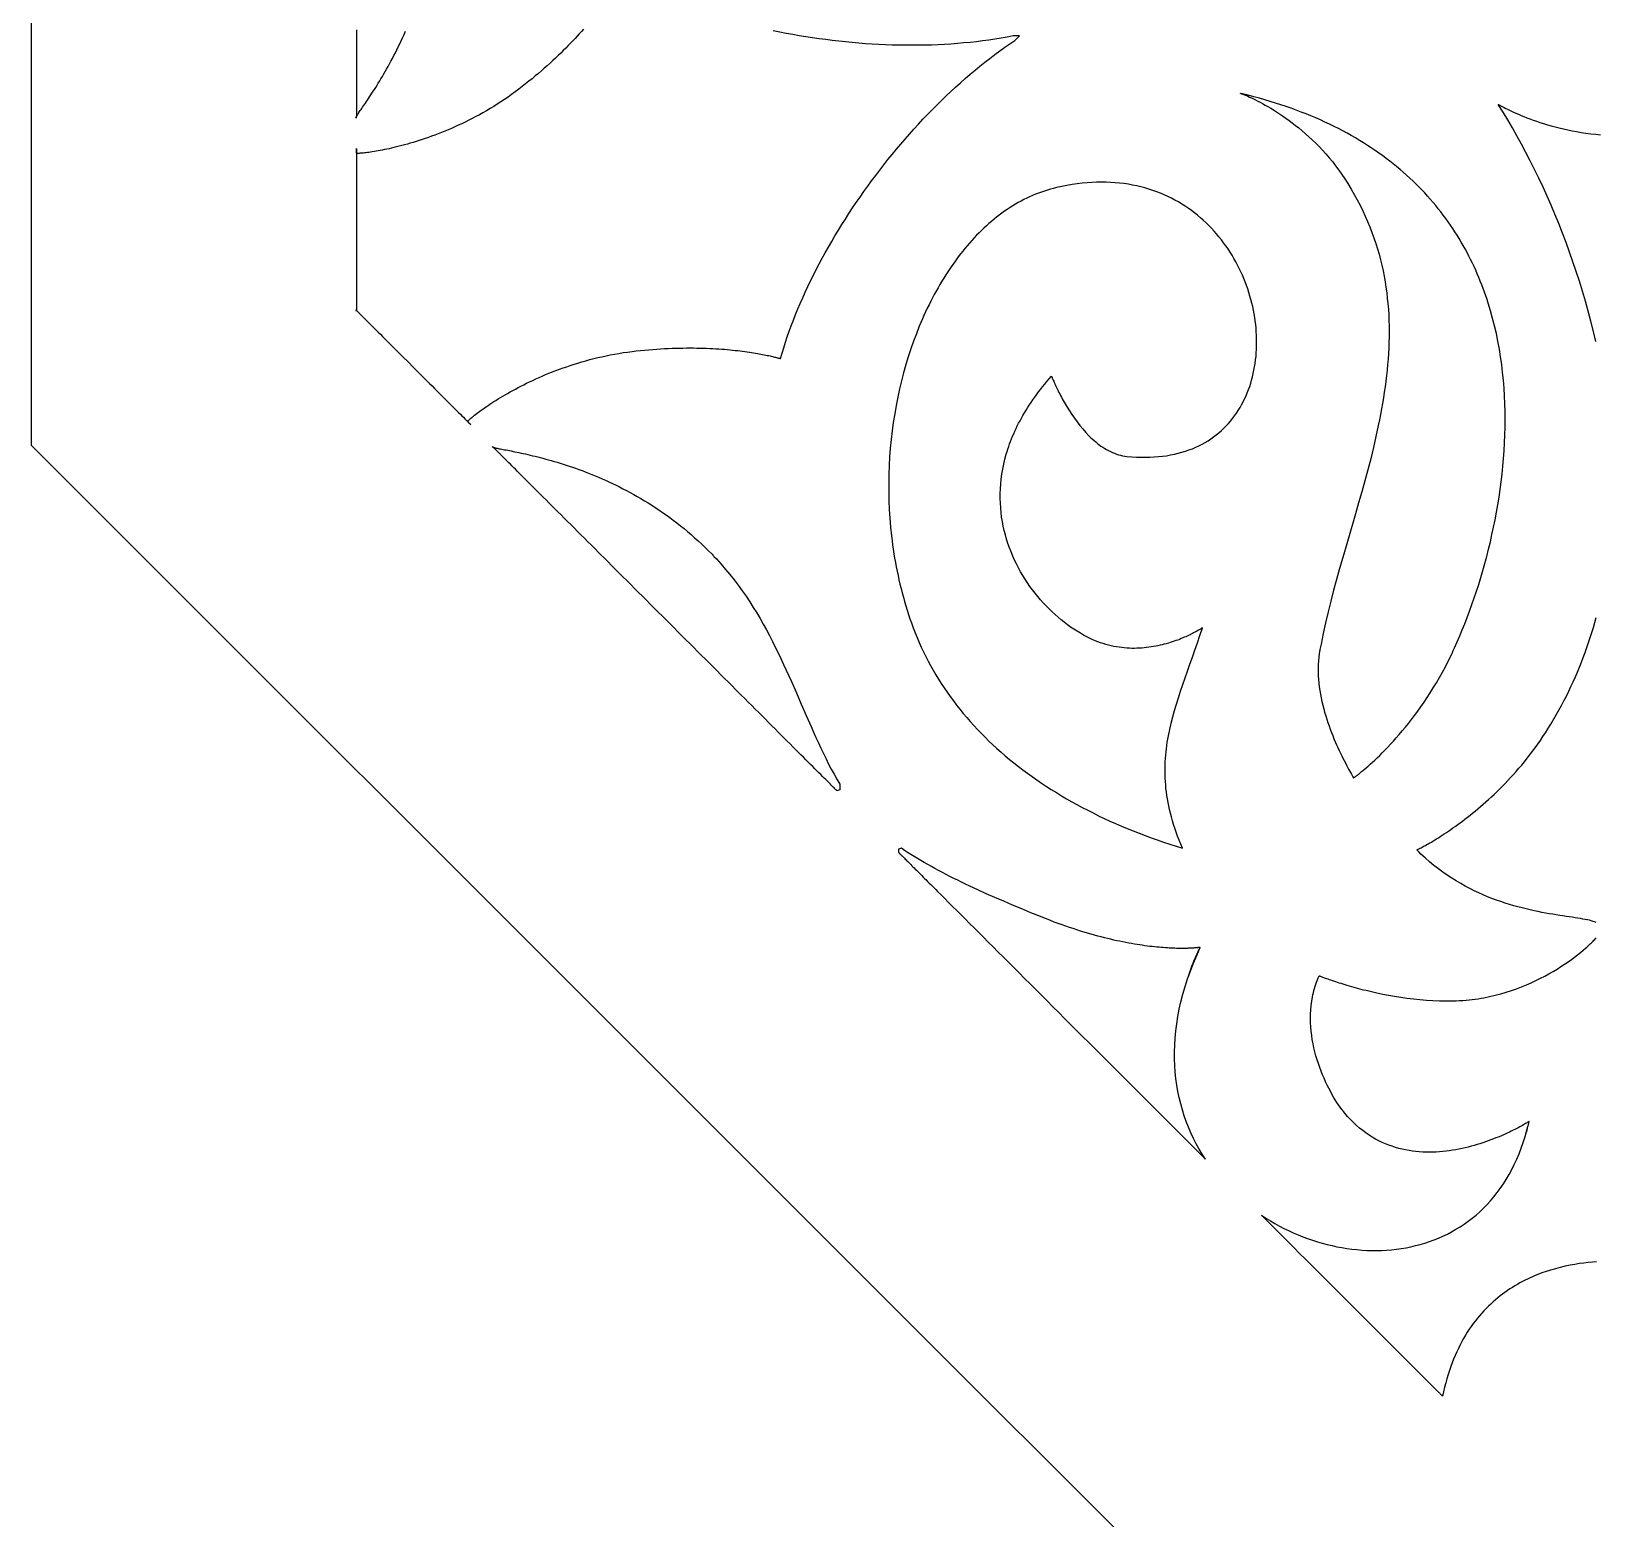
# Model space of a CAD drawing. Extents: x -555 to 555, y -555 to 555.
# Drawn here: x -555 to -362.2, y -362.2 to -178.9 of the extents above; entities that cross this region are included whole.
import ezdxf

# ---------------------------------------------------------------- set-up
doc = ezdxf.new("R2010")
doc.units = 0
doc.layers.add('PLAN_1', color=18, linetype='CONTINUOUS')

msp = doc.modelspace()

# ---------------------------------------------------------------- linework, layer by layer
at = {"layer": 'PLAN_1'}
for points in [[(229.89, -555), (555, -229.89), (555, 229.89), (229.89, 555), (-229.89, 555), (-555, 229.89), (-555, -229.89), (-229.89, -555)], [(-392.06, -270.92), (-392.06, -270.92), (-392.05, -270.91), (-392.03, -270.9), (-392.01, -270.88), (-391.99, -270.87), (-391.95, -270.84), (-391.92, -270.81), (-391.87, -270.78), (-391.82, -270.74), (-391.77, -270.7), (-391.71, -270.66), (-391.65, -270.61), (-391.58, -270.56), (-391.5, -270.5), (-391.43, -270.44), (-391.34, -270.37), (-391.25, -270.3), (-391.16, -270.22), (-391.07, -270.14), (-390.96, -270.06), (-390.86, -269.97), (-390.75, -269.88), (-390.52, -269.68), (-390.27, -269.47), (-390.01, -269.24), (-389.74, -268.99), (-389.46, -268.72), (-389.16, -268.44), (-388.85, -268.14), (-388.53, -267.82), (-388.2, -267.49), (-387.86, -267.14), (-387.51, -266.77), (-387.16, -266.38), (-386.8, -265.98), (-386.43, -265.56), (-386.06, -265.12), (-385.68, -264.67), (-385.3, -264.2), (-384.92, -263.71), (-384.54, -263.21), (-384.15, -262.69), (-383.77, -262.15), (-383.38, -261.59), (-383, -261.02), (-382.61, -260.43), (-382.24, -259.82), (-381.86, -259.2), (-381.49, -258.56), (-381.12, -257.9), (-380.76, -257.23), (-380.41, -256.54), (-380.06, -255.83), (-379.89, -255.47), (-379.85, -255.38), (-379.84, -255.35), (-379.83, -255.34), (-379.82, -255.32), (-379.78, -255.23), (-379.62, -254.87), (-379.3, -254.16), (-378.98, -253.42), (-378.67, -252.67), (-378.37, -251.91), (-378.06, -251.14), (-377.77, -250.35), (-377.48, -249.54), (-377.2, -248.73), (-376.92, -247.9), (-376.65, -247.07), (-376.39, -246.22), (-376.14, -245.36), (-375.89, -244.49), (-375.66, -243.61), (-375.43, -242.73), (-375.21, -241.83), (-375.01, -240.93), (-374.81, -240.02), (-374.62, -239.1), (-374.45, -238.17), (-374.29, -237.24), (-374.14, -236.3), (-374, -235.36), (-373.87, -234.42), (-373.76, -233.47), (-373.66, -232.51), (-373.58, -231.55), (-373.51, -230.59), (-373.46, -229.63), (-373.42, -228.66), (-373.39, -227.7), (-373.38, -226.73), (-373.39, -225.76), (-373.42, -224.79), (-373.46, -223.83), (-373.52, -222.86), (-373.6, -221.89), (-373.7, -220.93), (-373.81, -219.97), (-373.95, -219.01), (-374.1, -218.06), (-374.28, -217.1), (-374.47, -216.16), (-374.69, -215.21), (-374.93, -214.28), (-375.19, -213.35), (-375.47, -212.42), (-375.62, -211.96), (-375.77, -211.5), (-375.93, -211.04), (-376.1, -210.59), (-376.27, -210.14), (-376.45, -209.68), (-376.63, -209.24), (-376.82, -208.79), (-377.02, -208.34), (-377.22, -207.9), (-377.43, -207.46), (-377.64, -207.02), (-377.86, -206.59), (-378.09, -206.15), (-378.32, -205.72), (-378.56, -205.29), (-378.81, -204.87), (-379.06, -204.44), (-379.32, -204.02), (-379.58, -203.6), (-379.85, -203.19), (-380.13, -202.78), (-380.42, -202.37), (-380.71, -201.96), (-381.01, -201.56), (-381.32, -201.16), (-381.63, -200.76), (-381.95, -200.37), (-382.27, -199.98), (-382.61, -199.59), (-382.95, -199.21), (-383.3, -198.82), (-383.65, -198.45), (-384.01, -198.07), (-384.38, -197.71), (-384.76, -197.34), (-385.15, -196.98), (-385.54, -196.62), (-385.94, -196.27), (-386.34, -195.91), (-386.76, -195.57), (-387.18, -195.23), (-387.61, -194.89), (-388.05, -194.55), (-388.5, -194.22), (-388.95, -193.9), (-389.41, -193.58), (-389.88, -193.26), (-390.36, -192.95), (-390.84, -192.64), (-391.34, -192.34), (-391.84, -192.04), (-392.35, -191.74), (-392.87, -191.46), (-393.39, -191.17), (-393.93, -190.89), (-394.47, -190.62), (-395.03, -190.35), (-395.59, -190.08), (-396.16, -189.82), (-396.73, -189.57), (-397.32, -189.32), (-397.91, -189.08), (-398.52, -188.84), (-399.13, -188.61), (-399.75, -188.38), (-400.38, -188.16), (-401.02, -187.94), (-401.67, -187.73), (-402.33, -187.53), (-402.99, -187.33), (-403.67, -187.13), (-404.36, -186.95), (-405.05, -186.76), (-405.75, -186.59), (-405.93, -186.55), (-405.98, -186.54), (-405.99, -186.53), (-405.99, -186.53), (-405.99, -186.53), (-405.99, -186.53), (-405.99, -186.53), (-405.98, -186.53), (-405.97, -186.54), (-405.95, -186.54), (-405.93, -186.55), (-405.9, -186.57), (-405.86, -186.58), (-405.82, -186.6), (-405.77, -186.61), (-405.72, -186.64), (-405.65, -186.66), (-405.59, -186.69), (-405.52, -186.72), (-405.44, -186.75), (-405.27, -186.82), (-405.08, -186.9), (-404.88, -187), (-404.65, -187.1), (-404.41, -187.22), (-404.14, -187.35), (-403.87, -187.49), (-403.58, -187.64), (-403.27, -187.8), (-402.95, -187.98), (-402.62, -188.17), (-402.28, -188.37), (-401.92, -188.59), (-401.56, -188.82), (-401.19, -189.06), (-400.81, -189.32), (-400.42, -189.59), (-400.02, -189.87), (-399.62, -190.17), (-399.22, -190.49), (-398.81, -190.81), (-398.4, -191.16), (-397.98, -191.52), (-397.57, -191.89), (-397.15, -192.28), (-396.73, -192.69), (-396.32, -193.11), (-395.9, -193.55), (-395.49, -194), (-395.09, -194.47), (-394.68, -194.96), (-394.29, -195.47), (-393.89, -195.99), (-393.51, -196.53), (-393.13, -197.09), (-392.77, -197.66), (-392.36, -198.33), (-391.98, -199), (-391.62, -199.66), (-391.27, -200.33), (-390.94, -201), (-390.63, -201.67), (-390.34, -202.34), (-390.06, -203.01), (-389.8, -203.69), (-389.56, -204.36), (-389.33, -205.03), (-389.12, -205.71), (-388.93, -206.38), (-388.75, -207.06), (-388.59, -207.73), (-388.44, -208.41), (-388.3, -209.09), (-388.18, -209.76), (-388.08, -210.44), (-387.98, -211.12), (-387.91, -211.8), (-387.84, -212.48), (-387.78, -213.16), (-387.74, -213.84), (-387.71, -214.52), (-387.69, -215.2), (-387.69, -215.88), (-387.69, -216.56), (-387.71, -217.24), (-387.73, -217.92), (-387.77, -218.61), (-387.81, -219.29), (-387.87, -219.97), (-387.93, -220.65), (-388.01, -221.33), (-388.09, -222.02), (-388.18, -222.7), (-388.28, -223.38), (-388.38, -224.07), (-388.5, -224.75), (-388.62, -225.43), (-388.74, -226.11), (-388.88, -226.8), (-389.02, -227.48), (-389.31, -228.84), (-389.63, -230.21), (-389.96, -231.57), (-390.32, -232.93), (-390.68, -234.29), (-391.06, -235.65), (-391.44, -237.01), (-391.83, -238.36), (-392.62, -241.07), (-393.4, -243.77), (-393.79, -245.11), (-394.16, -246.45), (-394.52, -247.79), (-394.87, -249.13), (-395.21, -250.46), (-395.52, -251.79), (-395.81, -253.11), (-395.95, -253.77), (-396.08, -254.43), (-396.21, -255.09), (-396.24, -255.25), (-396.25, -255.29), (-396.25, -255.3), (-396.25, -255.31), (-396.25, -255.31), (-396.25, -255.33), (-396.26, -255.38), (-396.3, -255.6), (-396.36, -256.05), (-396.4, -256.5), (-396.43, -256.96), (-396.44, -257.41), (-396.44, -257.87), (-396.42, -258.32), (-396.39, -258.78), (-396.35, -259.24), (-396.3, -259.69), (-396.23, -260.15), (-396.15, -260.6), (-396.07, -261.05), (-395.97, -261.5), (-395.86, -261.95), (-395.75, -262.39), (-395.63, -262.82), (-395.5, -263.25), (-395.37, -263.68), (-395.23, -264.1), (-395.09, -264.51), (-394.94, -264.92), (-394.79, -265.32), (-394.63, -265.71), (-394.48, -266.09), (-394.32, -266.47), (-394.16, -266.83), (-394, -267.18), (-393.84, -267.53), (-393.69, -267.86), (-393.53, -268.18), (-393.38, -268.49), (-393.23, -268.78), (-393.08, -269.06), (-392.94, -269.33), (-392.81, -269.59), (-392.68, -269.83), (-392.55, -270.05), (-392.44, -270.26), (-392.33, -270.45), (-392.23, -270.62), (-392.14, -270.78)], [(-413.15, -279.59), (-413.36, -279.08), (-413.56, -278.59), (-413.75, -278.1), (-413.92, -277.61), (-414.09, -277.13), (-414.24, -276.66), (-414.38, -276.2), (-414.51, -275.73), (-414.63, -275.28), (-414.74, -274.83), (-414.84, -274.38), (-414.92, -273.94), (-415, -273.5), (-415.07, -273.07), (-415.13, -272.64), (-415.18, -272.21), (-415.22, -271.79), (-415.25, -271.37), (-415.27, -270.95), (-415.29, -270.54), (-415.3, -270.13), (-415.29, -269.72), (-415.28, -269.32), (-415.27, -268.92), (-415.24, -268.51), (-415.21, -268.12), (-415.17, -267.72), (-415.13, -267.32), (-415.07, -266.93), (-415.02, -266.53), (-414.95, -266.14), (-414.88, -265.75), (-414.72, -264.97), (-414.54, -264.19), (-414.34, -263.4), (-414.12, -262.62), (-413.89, -261.83), (-413.64, -261.03), (-413.38, -260.23), (-413.1, -259.41), (-412.82, -258.59), (-412.53, -257.76), (-412.23, -256.91), (-411.93, -256.05), (-411.62, -255.17), (-411.31, -254.27), (-411.01, -253.35), (-410.7, -252.41), (-410.7, -252.42), (-410.72, -252.43), (-410.75, -252.44), (-410.78, -252.47), (-410.83, -252.49), (-410.88, -252.53), (-410.94, -252.57), (-411.02, -252.61), (-411.1, -252.66), (-411.19, -252.72), (-411.29, -252.77), (-411.4, -252.84), (-411.52, -252.9), (-411.64, -252.97), (-411.78, -253.04), (-411.92, -253.11), (-412.07, -253.19), (-412.22, -253.27), (-412.39, -253.35), (-412.56, -253.43), (-412.74, -253.51), (-412.93, -253.59), (-413.12, -253.67), (-413.32, -253.75), (-413.52, -253.84), (-413.74, -253.92), (-413.95, -254), (-414.18, -254.08), (-414.41, -254.15), (-414.65, -254.23), (-414.89, -254.3), (-415.14, -254.38), (-415.39, -254.44), (-415.64, -254.51), (-415.91, -254.57), (-416.17, -254.63), (-416.45, -254.69), (-416.72, -254.74), (-417, -254.78), (-417.29, -254.82), (-417.58, -254.86), (-417.87, -254.89), (-418.16, -254.91), (-418.46, -254.93), (-418.77, -254.94), (-419.07, -254.95), (-419.38, -254.95), (-419.69, -254.94), (-420.01, -254.92), (-420.32, -254.9), (-420.64, -254.86), (-420.96, -254.82), (-421.29, -254.77), (-421.61, -254.71), (-421.94, -254.64), (-422.27, -254.56), (-422.6, -254.47), (-422.93, -254.37), (-423.26, -254.26), (-423.59, -254.14), (-423.92, -254.01), (-424.26, -253.86), (-424.59, -253.71), (-424.93, -253.54), (-425.33, -253.32), (-425.73, -253.09), (-426.13, -252.84), (-426.53, -252.59), (-426.93, -252.32), (-427.32, -252.03), (-427.71, -251.74), (-428.1, -251.43), (-428.48, -251.11), (-428.85, -250.78), (-429.22, -250.44), (-429.59, -250.08), (-429.95, -249.72), (-430.3, -249.34), (-430.64, -248.96), (-430.98, -248.56), (-431.31, -248.15), (-431.63, -247.74), (-431.94, -247.31), (-432.25, -246.87), (-432.54, -246.43), (-432.82, -245.97), (-433.09, -245.51), (-433.35, -245.04), (-433.6, -244.55), (-433.84, -244.06), (-434.06, -243.57), (-434.27, -243.06), (-434.47, -242.55), (-434.65, -242.03), (-434.82, -241.5), (-434.97, -240.97), (-435.11, -240.42), (-435.23, -239.88), (-435.34, -239.32), (-435.43, -238.76), (-435.5, -238.19), (-435.55, -237.62), (-435.59, -237.04), (-435.61, -236.46), (-435.6, -235.87), (-435.58, -235.28), (-435.54, -234.68), (-435.48, -234.08), (-435.4, -233.47), (-435.3, -232.86), (-435.17, -232.25), (-435.03, -231.63), (-434.86, -231), (-434.76, -230.69), (-434.66, -230.38), (-434.56, -230.07), (-434.45, -229.75), (-434.33, -229.44), (-434.21, -229.12), (-434.08, -228.8), (-433.94, -228.49), (-433.8, -228.17), (-433.65, -227.85), (-433.5, -227.53), (-433.34, -227.21), (-433.17, -226.89), (-433, -226.57), (-432.81, -226.25), (-432.63, -225.93), (-432.43, -225.61), (-432.23, -225.29), (-432.03, -224.97), (-431.81, -224.64), (-431.59, -224.32), (-431.36, -224), (-431.13, -223.68), (-430.89, -223.35), (-430.64, -223.03), (-430.38, -222.71), (-430.12, -222.38), (-429.85, -222.06), (-429.57, -221.73), (-429.28, -221.41), (-429.28, -221.42), (-429.27, -221.44), (-429.26, -221.47), (-429.24, -221.51), (-429.22, -221.57), (-429.19, -221.64), (-429.15, -221.72), (-429.12, -221.81), (-429.07, -221.91), (-429.02, -222.02), (-428.97, -222.14), (-428.91, -222.27), (-428.85, -222.41), (-428.78, -222.56), (-428.71, -222.71), (-428.63, -222.87), (-428.55, -223.04), (-428.46, -223.22), (-428.37, -223.4), (-428.27, -223.59), (-428.17, -223.78), (-428.07, -223.98), (-427.96, -224.18), (-427.84, -224.38), (-427.6, -224.81), (-427.34, -225.24), (-427.06, -225.68), (-426.77, -226.13), (-426.46, -226.58), (-426.13, -227.03), (-425.79, -227.47), (-425.43, -227.91), (-425.06, -228.33), (-424.67, -228.74), (-424.47, -228.94), (-424.26, -229.13), (-424.05, -229.32), (-423.84, -229.5), (-423.63, -229.68), (-423.41, -229.85), (-423.19, -230.01), (-422.96, -230.16), (-422.73, -230.31), (-422.5, -230.45), (-422.26, -230.58), (-422.02, -230.7), (-421.78, -230.81), (-421.54, -230.91), (-421.29, -231), (-421.03, -231.08), (-420.78, -231.15), (-420.52, -231.21), (-420.26, -231.25), (-419.99, -231.29), (-419.4, -231.34), (-418.82, -231.37), (-418.26, -231.39), (-417.7, -231.4), (-417.16, -231.39), (-416.63, -231.36), (-416.11, -231.32), (-415.6, -231.27), (-415.1, -231.2), (-414.61, -231.11), (-414.14, -231.02), (-413.67, -230.91), (-413.22, -230.78), (-412.78, -230.65), (-412.35, -230.5), (-411.93, -230.34), (-411.52, -230.16), (-411.13, -229.98), (-410.74, -229.78), (-410.37, -229.57), (-410, -229.35), (-409.65, -229.12), (-409.31, -228.88), (-408.98, -228.63), (-408.66, -228.37), (-408.35, -228.1), (-408.05, -227.82), (-407.77, -227.53), (-407.49, -227.23), (-407.23, -226.93), (-406.97, -226.61), (-406.73, -226.29), (-406.49, -225.96), (-406.27, -225.62), (-406.06, -225.27), (-405.86, -224.92), (-405.67, -224.56), (-405.49, -224.2), (-405.32, -223.82), (-405.16, -223.45), (-405.01, -223.06), (-404.87, -222.67), (-404.74, -222.28), (-404.63, -221.88), (-404.52, -221.48), (-404.42, -221.07), (-404.34, -220.65), (-404.26, -220.24), (-404.19, -219.82), (-404.14, -219.39), (-404.09, -218.97), (-404.06, -218.54), (-404.03, -218.11), (-404.02, -217.67), (-404.01, -217.24), (-404.01, -216.8), (-404.03, -216.36), (-404.05, -215.92), (-404.09, -215.48), (-404.13, -215.04), (-404.19, -214.6), (-404.25, -214.16), (-404.32, -213.72), (-404.41, -213.27), (-404.5, -212.83), (-404.6, -212.39), (-404.71, -211.96), (-404.84, -211.52), (-404.97, -211.08), (-405.11, -210.65), (-405.26, -210.22), (-405.42, -209.79), (-405.59, -209.37), (-405.77, -208.94), (-405.96, -208.53), (-406.16, -208.11), (-406.36, -207.7), (-406.58, -207.29), (-406.81, -206.89), (-407.04, -206.49), (-407.29, -206.1), (-407.54, -205.71), (-407.81, -205.33), (-408.08, -204.95), (-408.36, -204.58), (-408.65, -204.22), (-408.95, -203.86), (-409.26, -203.51), (-409.58, -203.17), (-409.9, -202.83), (-410.24, -202.5), (-410.58, -202.18), (-410.94, -201.87), (-411.3, -201.56), (-411.67, -201.27), (-412.05, -200.98), (-412.44, -200.71), (-412.83, -200.44), (-413.24, -200.18), (-413.65, -199.93), (-414.08, -199.69), (-414.51, -199.47), (-414.95, -199.25), (-415.4, -199.05), (-415.86, -198.85), (-416.32, -198.67), (-416.8, -198.5), (-417.28, -198.34), (-417.77, -198.2), (-418.27, -198.07), (-418.78, -197.95), (-419.3, -197.84), (-419.82, -197.75), (-420.36, -197.67), (-420.9, -197.6), (-421.45, -197.55), (-422, -197.52), (-422.57, -197.49), (-423.14, -197.49), (-423.73, -197.5), (-424.32, -197.52), (-424.91, -197.56), (-425.52, -197.62), (-426.13, -197.69), (-426.76, -197.78), (-427.39, -197.89), (-428.02, -198.01), (-428.67, -198.16), (-429.05, -198.25), (-429.42, -198.35), (-429.8, -198.46), (-430.17, -198.58), (-430.53, -198.7), (-430.9, -198.84), (-431.26, -198.98), (-431.62, -199.13), (-431.98, -199.29), (-432.33, -199.46), (-432.68, -199.63), (-433.03, -199.82), (-433.38, -200.01), (-433.72, -200.21), (-434.06, -200.41), (-434.4, -200.62), (-434.74, -200.85), (-435.07, -201.07), (-435.4, -201.31), (-435.72, -201.55), (-436.05, -201.8), (-436.36, -202.06), (-436.68, -202.32), (-437, -202.59), (-437.31, -202.87), (-437.61, -203.15), (-437.92, -203.44), (-438.22, -203.74), (-438.52, -204.04), (-438.81, -204.35), (-439.1, -204.67), (-439.39, -204.99), (-439.67, -205.32), (-439.95, -205.65), (-440.23, -205.99), (-440.5, -206.34), (-440.77, -206.69), (-441.04, -207.05), (-441.3, -207.41), (-441.56, -207.78), (-441.82, -208.15), (-442.07, -208.53), (-442.32, -208.92), (-442.56, -209.31), (-442.8, -209.7), (-443.04, -210.1), (-443.27, -210.51), (-443.5, -210.91), (-443.73, -211.33), (-443.95, -211.75), (-444.17, -212.17), (-444.38, -212.6), (-444.59, -213.03), (-444.8, -213.47), (-445, -213.91), (-445.2, -214.35), (-445.58, -215.25), (-445.94, -216.17), (-446.29, -217.1), (-446.62, -218.05), (-446.93, -219.01), (-447.23, -219.98), (-447.51, -220.97), (-447.77, -221.96), (-448.01, -222.97), (-448.23, -223.99), (-448.43, -225.01), (-448.61, -226.05), (-448.78, -227.09), (-448.92, -228.14), (-449.04, -229.2), (-449.15, -230.27), (-449.23, -231.34), (-449.29, -232.41), (-449.33, -233.49), (-449.35, -234.57), (-449.35, -235.66), (-449.32, -236.75), (-449.28, -237.83), (-449.21, -238.92), (-449.12, -240.01), (-449, -241.1), (-448.94, -241.65), (-448.87, -242.19), (-448.79, -242.73), (-448.71, -243.28), (-448.62, -243.82), (-448.52, -244.36), (-448.42, -244.9), (-448.31, -245.44), (-448.2, -245.98), (-448.08, -246.52), (-447.96, -247.05), (-447.82, -247.59), (-447.69, -248.12), (-447.54, -248.66), (-447.39, -249.19), (-447.24, -249.72), (-447.08, -250.24), (-446.91, -250.77), (-446.73, -251.29), (-446.55, -251.82), (-446.33, -252.42), (-446.1, -253.02), (-445.86, -253.62), (-445.61, -254.21), (-445.34, -254.79), (-445.07, -255.37), (-444.79, -255.95), (-444.49, -256.52), (-444.19, -257.08), (-443.87, -257.64), (-443.55, -258.2), (-443.21, -258.75), (-442.87, -259.29), (-442.51, -259.83), (-442.14, -260.37), (-441.77, -260.9), (-441.38, -261.42), (-440.99, -261.94), (-440.58, -262.45), (-440.17, -262.96), (-439.74, -263.46), (-439.31, -263.96), (-438.87, -264.45), (-438.41, -264.94), (-437.95, -265.42), (-437.48, -265.9), (-437, -266.37), (-436.51, -266.83), (-436.01, -267.29), (-435.5, -267.74), (-434.98, -268.19), (-434.45, -268.63), (-433.91, -269.07), (-433.37, -269.5), (-432.82, -269.92), (-432.25, -270.34), (-431.68, -270.76), (-431.1, -271.16), (-430.51, -271.56), (-429.91, -271.96), (-429.31, -272.35), (-428.69, -272.73), (-428.07, -273.11), (-427.44, -273.48), (-426.8, -273.85), (-426.15, -274.2), (-425.5, -274.56), (-424.83, -274.9), (-424.16, -275.24), (-423.48, -275.58), (-422.79, -275.91), (-422.1, -276.23), (-421.39, -276.54), (-420.68, -276.85), (-419.96, -277.16), (-419.24, -277.45), (-418.5, -277.74), (-417.76, -278.02), (-417.01, -278.3), (-416.25, -278.57), (-415.49, -278.83), (-414.72, -279.09), (-413.94, -279.34)], [(-497.77, -230.46), (-498.19, -230.07), (-498.18, -230.09), (-498.17, -230.11), (-498.14, -230.13), (-498.09, -230.15), (-498.04, -230.17), (-497.97, -230.19), (-497.89, -230.22), (-497.8, -230.24), (-497.7, -230.26), (-497.59, -230.29), (-497.46, -230.31), (-497.33, -230.34), (-497.18, -230.37), (-497.02, -230.4), (-496.85, -230.43), (-496.68, -230.47), (-496.49, -230.5), (-496.29, -230.54), (-496.08, -230.58), (-495.87, -230.62), (-495.64, -230.67), (-495.41, -230.72), (-495.16, -230.77), (-494.91, -230.82), (-494.65, -230.87), (-494.38, -230.93), (-494.1, -230.99), (-493.81, -231.06), (-493.52, -231.12), (-493.22, -231.2), (-492.91, -231.27), (-492.6, -231.35), (-492.28, -231.43), (-491.95, -231.52), (-491.61, -231.61), (-491.27, -231.7), (-490.92, -231.8), (-490.57, -231.9), (-490.21, -232.01), (-489.84, -232.12), (-489.47, -232.24), (-489.09, -232.36), (-488.71, -232.48), (-488.33, -232.61), (-487.94, -232.75), (-487.54, -232.89), (-487.14, -233.04), (-486.74, -233.19), (-486.33, -233.35), (-485.92, -233.51), (-485.5, -233.68), (-485.09, -233.86), (-484.67, -234.04), (-484.24, -234.23), (-483.82, -234.42), (-483.39, -234.63), (-482.95, -234.83), (-482.52, -235.05), (-482.09, -235.27), (-481.65, -235.5), (-481.21, -235.73), (-480.77, -235.97), (-480.33, -236.22), (-479.88, -236.48), (-479.44, -236.75), (-479, -237.02), (-478.55, -237.3), (-478.11, -237.59), (-477.66, -237.88), (-477.22, -238.19), (-476.77, -238.5), (-476.33, -238.82), (-475.89, -239.15), (-475.45, -239.48), (-475, -239.83), (-474.57, -240.19), (-474.13, -240.55), (-473.69, -240.92), (-473.26, -241.31), (-472.82, -241.7), (-472.39, -242.1), (-471.97, -242.51), (-471.54, -242.93), (-471.12, -243.36), (-471.01, -243.47), (-470.99, -243.5), (-470.98, -243.51), (-470.97, -243.51), (-470.95, -243.53), (-470.88, -243.61), (-470.58, -243.92), (-470, -244.56), (-469.45, -245.21), (-468.91, -245.86), (-468.39, -246.52), (-467.89, -247.18), (-467.4, -247.85), (-466.93, -248.53), (-466.48, -249.21), (-466.04, -249.9), (-465.61, -250.59), (-465.2, -251.28), (-464.8, -251.98), (-464.42, -252.68), (-464.04, -253.38), (-463.67, -254.09), (-463.32, -254.79), (-462.97, -255.5), (-462.63, -256.21), (-462.3, -256.92), (-461.97, -257.62), (-461.34, -259.04), (-460.72, -260.45), (-460.12, -261.84), (-459.52, -263.23), (-458.92, -264.6), (-458.62, -265.28), (-458.32, -265.95), (-458.01, -266.61), (-457.7, -267.27), (-457.39, -267.92), (-457.07, -268.57), (-456.75, -269.21), (-456.42, -269.84), (-456.08, -270.46), (-455.74, -271.07), (-455.38, -271.67), (-455.37, -272.39), (-455.72, -272.51), (-455.74, -272.49), (-455.78, -272.45), (-455.83, -272.4), (-455.9, -272.33), (-455.98, -272.25), (-456.07, -272.16), (-456.18, -272.05), (-456.3, -271.93), (-456.43, -271.8), (-456.58, -271.65), (-456.74, -271.49), (-456.91, -271.32), (-457.1, -271.13), (-457.29, -270.94), (-457.5, -270.73), (-457.72, -270.51), (-457.95, -270.28), (-458.19, -270.04), (-458.44, -269.79), (-458.71, -269.52), (-458.98, -269.25), (-459.26, -268.97), (-459.55, -268.67), (-459.86, -268.37), (-460.17, -268.06), (-460.49, -267.74), (-460.82, -267.41), (-461.16, -267.07), (-461.5, -266.73), (-461.86, -266.37), (-462.22, -266.01), (-462.59, -265.64), (-462.97, -265.26), (-463.35, -264.88), (-463.74, -264.49), (-464.14, -264.09), (-464.54, -263.69), (-464.95, -263.28), (-465.37, -262.86), (-465.79, -262.44), (-466.22, -262.01), (-466.65, -261.58), (-467.09, -261.14), (-467.53, -260.7), (-467.98, -260.25), (-468.89, -259.34), (-469.81, -258.42), (-470.75, -257.48), (-471.69, -256.54), (-472.65, -255.58), (-473.61, -254.61), (-474.58, -253.64), (-476.53, -251.69), (-478.48, -249.74), (-479.45, -248.77), (-480.42, -247.81), (-481.37, -246.85), (-482.32, -245.91), (-483.26, -244.97), (-484.18, -244.05), (-485.09, -243.14), (-485.53, -242.69), (-485.98, -242.25), (-486.41, -241.81), (-486.85, -241.38), (-487.28, -240.95), (-487.7, -240.53), (-488.11, -240.11), (-488.52, -239.7), (-488.93, -239.3), (-489.33, -238.9), (-489.72, -238.51), (-490.1, -238.13), (-490.48, -237.75), (-490.85, -237.38), (-491.21, -237.02), (-491.57, -236.66), (-491.91, -236.32), (-492.25, -235.98), (-492.58, -235.65), (-492.9, -235.33), (-493.21, -235.02), (-493.51, -234.71), (-493.81, -234.42), (-494.09, -234.14), (-494.36, -233.87), (-494.62, -233.6), (-494.88, -233.35), (-495.12, -233.11), (-495.35, -232.88), (-495.57, -232.66), (-495.77, -232.45), (-495.97, -232.26), (-496.15, -232.07), (-496.33, -231.9), (-496.49, -231.74), (-496.63, -231.59), (-496.77, -231.46), (-496.89, -231.34), (-497, -231.23), (-497.09, -231.14), (-497.17, -231.06), (-497.24, -230.99), (-497.29, -230.94), (-497.33, -230.9), (-497.35, -230.88)]]:
    msp.add_lwpolyline(points, close=True, dxfattribs=at)
for points in [[(-486.96, -178.64), (-487.21, -178.92), (-487.47, -179.2), (-487.73, -179.49), (-488, -179.77), (-488.27, -180.07), (-488.56, -180.36), (-488.85, -180.66), (-489.14, -180.96), (-489.45, -181.26), (-489.76, -181.57), (-490.08, -181.88), (-490.41, -182.19), (-490.74, -182.5), (-491.08, -182.81), (-491.43, -183.13), (-491.79, -183.44), (-492.15, -183.76), (-492.52, -184.08), (-492.9, -184.4), (-493.29, -184.73), (-493.68, -185.05), (-494.09, -185.37), (-494.5, -185.7), (-494.94, -186.03), (-495.37, -186.36), (-495.81, -186.68), (-496.25, -186.99), (-496.7, -187.29), (-497.14, -187.59), (-497.58, -187.87), (-498.02, -188.15), (-498.46, -188.42), (-498.9, -188.68), (-499.34, -188.93), (-499.78, -189.17), (-500.22, -189.41), (-500.66, -189.64), (-501.09, -189.86), (-501.52, -190.08), (-501.95, -190.28), (-502.38, -190.48), (-502.8, -190.67), (-503.22, -190.86), (-503.64, -191.04), (-504.06, -191.21), (-504.47, -191.38), (-504.87, -191.54), (-505.27, -191.69), (-505.67, -191.83), (-506.06, -191.97), (-506.45, -192.11), (-506.83, -192.24), (-507.21, -192.36), (-507.58, -192.48), (-507.94, -192.59), (-508.3, -192.69), (-508.65, -192.8), (-509, -192.89), (-509.34, -192.98), (-509.67, -193.07), (-509.99, -193.15), (-510.31, -193.22), (-510.61, -193.3), (-510.91, -193.36), (-511.2, -193.43), (-511.48, -193.48), (-511.76, -193.54), (-512.02, -193.59), (-512.27, -193.63), (-512.52, -193.68), (-512.75, -193.72), (-512.98, -193.75), (-513.19, -193.78), (-513.39, -193.81), (-513.58, -193.84), (-513.76, -193.86), (-513.93, -193.88), (-514.09, -193.9), (-514.24, -193.91), (-514.37, -193.92), (-514.49, -193.93), (-514.6, -193.94), (-514.69, -193.94), (-514.77, -193.94), (-514.84, -193.94), (-514.9, -193.94), (-514.94, -193.64), (-514.94, -193.34), (-514.94, -193.35), (-514.94, -193.37), (-514.94, -193.4), (-514.94, -193.43), (-514.94, -193.47), (-514.94, -193.51), (-514.94, -193.56), (-514.94, -193.62), (-514.94, -193.69), (-514.94, -193.76), (-514.94, -193.83), (-514.94, -193.92), (-514.94, -193.64), (-514.94, -193.34), (-514.94, -193.35), (-514.94, -193.37), (-514.94, -193.4), (-514.94, -193.43), (-514.94, -193.47), (-514.94, -193.51), (-514.94, -193.56), (-514.94, -193.62), (-514.94, -193.69), (-514.94, -193.76), (-514.94, -193.83), (-514.94, -193.92), (-514.94, -194.01), (-514.94, -194.2), (-514.94, -194.42), (-514.94, -194.65), (-514.94, -194.91), (-514.94, -195.19), (-514.94, -195.48), (-514.94, -195.8), (-514.94, -196.13), (-514.94, -196.47), (-514.94, -196.83), (-514.94, -197.2), (-514.94, -197.59), (-514.94, -197.99), (-514.94, -198.4), (-514.94, -198.82), (-514.94, -199.24), (-514.94, -199.68), (-514.94, -200.12), (-514.94, -200.58), (-514.94, -201.49), (-514.94, -202.42), (-514.94, -203.36), (-514.94, -204.3), (-514.94, -205.23), (-514.94, -206.15), (-514.94, -206.6), (-514.94, -207.04), (-514.94, -207.48), (-514.94, -207.91), (-514.94, -208.33), (-514.94, -208.73), (-514.94, -209.13), (-514.94, -209.52), (-514.94, -209.89), (-514.94, -210.25), (-514.94, -210.6), (-514.94, -210.93), (-514.94, -211.24), (-514.94, -211.53), (-514.94, -211.81), (-514.94, -212.07), (-514.94, -212.31), (-514.94, -212.52), (-514.94, -212.72), (-514.94, -212.8), (-514.94, -212.89), (-514.94, -212.96), (-514.94, -213.04), (-514.94, -213.1), (-514.94, -213.16), (-514.94, -213.21), (-514.94, -213.26), (-514.94, -213.29), (-514.94, -213.33), (-514.94, -213.35), (-514.94, -213.37), (-514.94, -213.38), (-514.97, -213.31), (-515, -213.23), (-514.99, -213.24), (-514.98, -213.25), (-514.96, -213.27), (-514.94, -213.29), (-514.91, -213.32), (-514.88, -213.35), (-514.84, -213.39), (-514.8, -213.43), (-514.75, -213.48), (-514.7, -213.53), (-514.65, -213.58), (-514.59, -213.64), (-514.53, -213.7), (-514.39, -213.84), (-514.24, -213.99), (-514.07, -214.16), (-513.89, -214.34), (-513.69, -214.54), (-513.48, -214.75), (-513.26, -214.97), (-513.03, -215.2), (-512.79, -215.44), (-512.53, -215.7), (-512.27, -215.96), (-511.99, -216.24), (-511.71, -216.52), (-511.42, -216.81), (-511.13, -217.1), (-510.82, -217.41), (-510.52, -217.71), (-510.2, -218.03), (-509.88, -218.35), (-509.23, -219), (-508.58, -219.65), (-507.91, -220.32), (-507.25, -220.98), (-506.59, -221.64), (-505.94, -222.29), (-505.62, -222.61), (-505.31, -222.92), (-505, -223.23), (-504.7, -223.53), (-504.4, -223.83), (-504.11, -224.12), (-503.83, -224.4), (-503.56, -224.67), (-503.29, -224.93), (-503.04, -225.19), (-502.8, -225.43), (-502.56, -225.67), (-502.34, -225.89), (-502.13, -226.1), (-501.94, -226.29), (-501.76, -226.47), (-501.59, -226.64), (-501.44, -226.79), (-501.3, -226.93), (-501.23, -226.99), (-501.18, -227.05), (-501.12, -227.11), (-501.07, -227.16), (-501.03, -227.2), (-500.99, -227.24), (-500.95, -227.28), (-500.92, -227.31), (-500.89, -227.34), (-500.87, -227.36), (-500.85, -227.38), (-500.84, -227.39), (-500.83, -227.4), (-501.04, -227.19), (-501.23, -227), (-501.18, -227.05), (-501.12, -227.11), (-501.07, -227.16), (-501.03, -227.2), (-500.98, -227.24), (-500.95, -227.28), (-500.92, -227.31), (-500.89, -227.34), (-500.87, -227.36), (-500.85, -227.38), (-500.84, -227.39), (-500.83, -227.4), (-501.04, -227.19), (-501.22, -226.95), (-501.19, -226.91), (-501.14, -226.86), (-501.08, -226.81), (-501.01, -226.74), (-500.93, -226.67), (-500.84, -226.59), (-500.73, -226.5), (-500.62, -226.41), (-500.5, -226.31), (-500.37, -226.21), (-500.22, -226.1), (-500.07, -225.98), (-499.91, -225.85), (-499.73, -225.73), (-499.55, -225.59), (-499.36, -225.46), (-499.15, -225.31), (-498.94, -225.17), (-498.72, -225.02), (-498.49, -224.86), (-498.25, -224.7), (-498, -224.54), (-497.74, -224.38), (-497.47, -224.21), (-497.19, -224.04), (-496.91, -223.87), (-496.61, -223.7), (-496.31, -223.52), (-496, -223.35), (-495.68, -223.17), (-495.35, -222.99), (-495.02, -222.81), (-494.67, -222.63), (-494.32, -222.45), (-493.96, -222.27), (-493.59, -222.09), (-493.21, -221.92), (-492.83, -221.74), (-492.43, -221.56), (-492.03, -221.39), (-491.63, -221.21), (-491.21, -221.04), (-490.79, -220.87), (-490.36, -220.71), (-489.93, -220.54), (-489.48, -220.38), (-489.03, -220.23), (-488.58, -220.07), (-488.11, -219.92), (-487.64, -219.78), (-487.17, -219.63), (-486.68, -219.5), (-486.19, -219.36), (-485.7, -219.24), (-485.2, -219.11), (-484.69, -219), (-484.17, -218.89), (-483.65, -218.78), (-483.13, -218.68), (-482.6, -218.59), (-482.06, -218.5), (-481.52, -218.43), (-480.97, -218.36), (-480.45, -218.29), (-479.94, -218.24), (-479.43, -218.19), (-478.93, -218.14), (-478.43, -218.1), (-477.94, -218.06), (-477.46, -218.03), (-476.99, -218), (-476.52, -217.98), (-476.05, -217.96), (-475.59, -217.95), (-475.14, -217.93), (-474.7, -217.93), (-474.26, -217.92), (-473.83, -217.92), (-473.41, -217.92), (-473, -217.93), (-472.59, -217.93), (-472.19, -217.95), (-471.79, -217.96), (-471.4, -217.98), (-471.02, -217.99), (-470.65, -218.02), (-470.29, -218.04), (-469.93, -218.06), (-469.58, -218.09), (-469.24, -218.12), (-468.9, -218.15), (-468.58, -218.18), (-468.26, -218.22), (-467.95, -218.25), (-467.65, -218.29), (-467.35, -218.33), (-467.07, -218.36), (-466.79, -218.4), (-466.52, -218.44), (-466.26, -218.48), (-466.01, -218.52), (-465.76, -218.56), (-465.53, -218.6), (-465.3, -218.64), (-465.09, -218.68), (-464.88, -218.72), (-464.68, -218.76), (-464.49, -218.8), (-464.31, -218.84), (-464.13, -218.87), (-463.97, -218.91), (-463.82, -218.94), (-463.67, -218.98), (-463.54, -219.01), (-463.41, -219.04), (-463.3, -219.07), (-463.19, -219.1), (-463.1, -219.12), (-463.01, -219.14), (-462.93, -219.17), (-462.87, -219.18), (-462.81, -219.2), (-462.76, -219.21), (-462.73, -219.22), (-462.7, -219.23), (-462.69, -219.24), (-462.68, -219.24), (-462.49, -218.57), (-462.29, -217.9), (-462.07, -217.22), (-461.85, -216.55), (-461.61, -215.87), (-461.36, -215.18), (-461.1, -214.5), (-460.83, -213.81), (-460.54, -213.12), (-460.25, -212.43), (-459.95, -211.74), (-459.64, -211.04), (-459.31, -210.35), (-458.98, -209.65), (-458.63, -208.96), (-458.28, -208.26), (-457.92, -207.57), (-457.55, -206.87), (-457.16, -206.18), (-456.77, -205.48), (-456.37, -204.79), (-455.97, -204.1), (-455.55, -203.41), (-455.13, -202.72), (-454.69, -202.04), (-454.25, -201.35), (-453.8, -200.67), (-453.35, -200), (-452.88, -199.32), (-452.41, -198.65), (-451.93, -197.98), (-451.45, -197.32), (-450.95, -196.66), (-450.45, -196), (-449.95, -195.35), (-449.44, -194.71), (-448.92, -194.07), (-448.39, -193.43), (-447.86, -192.8), (-447.33, -192.18), (-446.79, -191.56), (-446.24, -190.95), (-445.69, -190.34), (-445.13, -189.74), (-444.57, -189.15), (-444, -188.57), (-443.43, -187.99), (-442.85, -187.42), (-442.27, -186.86), (-441.69, -186.31), (-441.1, -185.77), (-440.51, -185.23), (-439.91, -184.71), (-439.32, -184.19), (-438.71, -183.69), (-438.11, -183.19), (-437.5, -182.7), (-436.89, -182.23), (-436.28, -181.76), (-435.66, -181.3), (-435.05, -180.86), (-434.43, -180.43), (-433.8, -180.01), (-433.24, -179.45), (-434.03, -179.46), (-434.77, -179.6), (-435.51, -179.74), (-436.26, -179.86), (-437.02, -179.97), (-437.78, -180.08), (-438.55, -180.17), (-439.32, -180.26), (-440.1, -180.33), (-440.89, -180.4), (-441.68, -180.46), (-442.47, -180.51), (-443.26, -180.55), (-444.06, -180.58), (-444.87, -180.6), (-445.67, -180.62), (-446.48, -180.62), (-447.29, -180.62), (-448.11, -180.61), (-448.92, -180.58), (-449.74, -180.56), (-450.56, -180.52), (-451.38, -180.47), (-452.2, -180.42), (-453.02, -180.36), (-453.84, -180.29), (-454.66, -180.21), (-455.48, -180.12), (-456.3, -180.03), (-457.11, -179.92), (-457.93, -179.81), (-458.75, -179.7), (-459.56, -179.57), (-460.37, -179.44), (-461.18, -179.29), (-461.98, -179.15), (-462.78, -178.99), (-463.58, -178.83)], [(-514.93, -178.71), (-514.93, -179.23), (-514.93, -179.74), (-514.93, -180.24), (-514.93, -180.73), (-514.93, -181.21), (-514.93, -181.68), (-514.93, -182.13), (-514.93, -182.57), (-514.93, -183), (-514.93, -183.41), (-514.93, -183.81), (-514.93, -184.2), (-514.93, -184.57), (-514.93, -184.93), (-514.93, -185.27), (-514.93, -185.59), (-514.93, -185.9), (-514.93, -186.2), (-514.93, -186.47), (-514.93, -186.73), (-514.93, -186.98), (-514.93, -187.2), (-514.93, -187.41), (-514.93, -187.6), (-514.93, -187.77), (-514.93, -187.92), (-514.93, -188.06), (-514.93, -188.17), (-514.93, -188.26), (-514.93, -188.34), (-514.93, -188.39), (-514.93, -188.42), (-514.94, -189.02), (-514.96, -189.59), (-514.97, -189.57), (-514.97, -189.55), (-514.96, -189.51), (-514.95, -189.47), (-514.92, -189.41), (-514.89, -189.35), (-514.85, -189.28), (-514.8, -189.2), (-514.75, -189.11), (-514.69, -189.01), (-514.62, -188.9), (-514.54, -188.79), (-514.46, -188.66), (-514.37, -188.53), (-514.27, -188.39), (-514.17, -188.24), (-514.06, -188.08), (-513.95, -187.91), (-513.83, -187.74), (-513.71, -187.56), (-513.58, -187.36), (-513.45, -187.16), (-513.31, -186.96), (-513.17, -186.74), (-513.02, -186.52), (-512.87, -186.29), (-512.72, -186.05), (-512.56, -185.8), (-512.4, -185.54), (-512.24, -185.28), (-512.07, -185.01), (-511.91, -184.73), (-511.74, -184.45), (-511.56, -184.15), (-511.39, -183.85), (-511.22, -183.54), (-511.04, -183.23), (-510.86, -182.9), (-510.68, -182.57), (-510.5, -182.24), (-510.32, -181.89), (-510.14, -181.54), (-509.96, -181.18), (-509.78, -180.82), (-509.6, -180.44), (-509.42, -180.06), (-509.24, -179.68), (-509.07, -179.28), (-508.89, -178.88)], [(-362.22, -217.14), (-362.51, -215.88), (-362.82, -214.63), (-363.15, -213.39), (-363.5, -212.15), (-363.86, -210.93), (-364.23, -209.71), (-364.62, -208.5), (-365.03, -207.3), (-365.45, -206.1), (-365.88, -204.93), (-366.32, -203.76), (-366.78, -202.6), (-367.25, -201.45), (-367.73, -200.32), (-368.22, -199.2), (-368.72, -198.1), (-369.24, -197), (-369.76, -195.93), (-370.29, -194.87), (-370.83, -193.82), (-371.38, -192.79), (-371.94, -191.78), (-372.5, -190.78), (-373.07, -189.8), (-373.65, -188.84), (-374.23, -187.9), (-374.23, -187.9), (-374.22, -187.91), (-374.21, -187.91), (-374.19, -187.93), (-374.16, -187.94), (-374.13, -187.96), (-374.09, -187.98), (-374.05, -188.01), (-374, -188.03), (-373.94, -188.06), (-373.88, -188.1), (-373.82, -188.13), (-373.75, -188.17), (-373.67, -188.21), (-373.5, -188.3), (-373.31, -188.4), (-373.1, -188.5), (-372.87, -188.62), (-372.62, -188.74), (-372.35, -188.86), (-372.06, -188.99), (-371.75, -189.12), (-371.42, -189.26), (-371.08, -189.4), (-370.72, -189.54), (-370.34, -189.69), (-369.94, -189.83), (-369.53, -189.98), (-369.1, -190.12), (-368.65, -190.26), (-368.19, -190.4), (-367.72, -190.54), (-367.23, -190.67), (-366.73, -190.8), (-366.21, -190.93), (-365.68, -191.04), (-365.13, -191.15), (-364.58, -191.26), (-364.01, -191.35), (-363.43, -191.44), (-362.84, -191.52), (-362.23, -191.58), (-361.62, -191.64)], [(-362.18, -288.74), (-362.36, -288.66), (-362.56, -288.6), (-362.77, -288.53), (-363.01, -288.47), (-363.26, -288.42), (-363.53, -288.36), (-363.82, -288.31), (-364.12, -288.26), (-364.45, -288.2), (-364.78, -288.15), (-365.13, -288.1), (-365.5, -288.04), (-365.88, -287.99), (-366.27, -287.93), (-366.67, -287.87), (-367.09, -287.8), (-367.52, -287.73), (-367.96, -287.66), (-368.41, -287.58), (-368.87, -287.49), (-369.34, -287.4), (-369.83, -287.3), (-370.31, -287.19), (-370.81, -287.07), (-371.31, -286.95), (-371.83, -286.82), (-372.34, -286.67), (-372.87, -286.52), (-373.4, -286.35), (-373.93, -286.17), (-374.47, -285.98), (-375.01, -285.78), (-375.56, -285.56), (-376.1, -285.33), (-376.65, -285.09), (-377.21, -284.83), (-377.76, -284.55), (-378.31, -284.26), (-378.87, -283.95), (-379.42, -283.62), (-379.97, -283.28), (-380.52, -282.91), (-381.07, -282.53), (-381.62, -282.13), (-382.16, -281.7), (-382.7, -281.26), (-383.23, -280.79), (-383.76, -280.3), (-384.03, -280.05), (-384.29, -279.79), (-384.28, -279.79), (-384.26, -279.78), (-384.23, -279.76), (-384.18, -279.74), (-384.12, -279.71), (-384.04, -279.67), (-383.96, -279.63), (-383.86, -279.58), (-383.75, -279.52), (-383.63, -279.46), (-383.5, -279.39), (-383.35, -279.31), (-383.2, -279.23), (-383.04, -279.13), (-382.86, -279.03), (-382.68, -278.93), (-382.48, -278.82), (-382.28, -278.7), (-382.07, -278.57), (-381.85, -278.43), (-381.62, -278.29), (-381.39, -278.14), (-381.14, -277.99), (-380.89, -277.82), (-380.63, -277.65), (-380.37, -277.47), (-380.09, -277.29), (-379.82, -277.09), (-379.53, -276.89), (-379.24, -276.68), (-378.95, -276.47), (-378.65, -276.24), (-378.34, -276.01), (-378.03, -275.77), (-377.72, -275.52), (-377.4, -275.27), (-377.08, -275.01), (-376.75, -274.74), (-376.43, -274.46), (-376.1, -274.17), (-375.76, -273.88), (-375.43, -273.58), (-375.09, -273.27), (-374.75, -272.95), (-374.41, -272.63), (-374.07, -272.29), (-373.73, -271.95), (-373.39, -271.6), (-373.05, -271.24), (-372.71, -270.87), (-372.37, -270.5), (-372.03, -270.12), (-371.69, -269.73), (-371.35, -269.33), (-371.01, -268.92), (-370.68, -268.5), (-370.35, -268.08), (-370.02, -267.64), (-369.69, -267.2), (-369.37, -266.75), (-369.05, -266.29), (-368.73, -265.83), (-368.42, -265.35), (-368.11, -264.87), (-367.76, -264.3), (-367.42, -263.73), (-367.09, -263.15), (-366.77, -262.58), (-366.45, -262), (-366.15, -261.42), (-365.85, -260.83), (-365.56, -260.24), (-365.28, -259.65), (-365.01, -259.06), (-364.74, -258.46), (-364.48, -257.87), (-364.23, -257.27), (-363.99, -256.66), (-363.76, -256.06), (-363.54, -255.45), (-363.32, -254.84), (-363.11, -254.23), (-362.91, -253.61), (-362.71, -252.99), (-362.52, -252.38), (-362.34, -251.76), (-362.17, -251.13)], [(-412.39, -295.31), (-412.36, -295.22), (-412.24, -294.85), (-412.11, -294.49), (-411.98, -294.13), (-411.83, -293.76), (-411.69, -293.4), (-411.53, -293.04), (-411.37, -292.68), (-411.21, -292.32), (-411.04, -291.96), (-410.99, -291.87), (-410.97, -291.83), (-410.96, -291.81), (-410.96, -291.81), (-410.96, -291.81), (-410.97, -291.81), (-410.98, -291.81), (-411, -291.81), (-411.03, -291.82), (-411.07, -291.82), (-411.12, -291.83), (-411.17, -291.83), (-411.24, -291.84), (-411.31, -291.85), (-411.38, -291.86), (-411.47, -291.86), (-411.56, -291.87), (-411.67, -291.88), (-411.78, -291.89), (-411.89, -291.9), (-412.02, -291.9), (-412.15, -291.91), (-412.29, -291.92), (-412.43, -291.92), (-412.59, -291.93), (-412.75, -291.93), (-412.92, -291.93), (-413.1, -291.93), (-413.28, -291.93), (-413.47, -291.93), (-413.67, -291.93), (-413.87, -291.93), (-414.09, -291.92), (-414.31, -291.91), (-414.53, -291.9), (-414.77, -291.89), (-415.01, -291.88), (-415.25, -291.86), (-415.51, -291.84), (-415.77, -291.82), (-416.04, -291.8), (-416.31, -291.77), (-416.59, -291.74), (-416.88, -291.71), (-417.18, -291.68), (-417.48, -291.64), (-417.79, -291.6), (-418.1, -291.55), (-418.42, -291.51), (-418.75, -291.45), (-419.08, -291.4), (-419.42, -291.34), (-419.77, -291.28), (-420.12, -291.21), (-420.48, -291.14), (-420.85, -291.06), (-421.22, -290.98), (-421.6, -290.9), (-421.98, -290.81), (-422.37, -290.72), (-422.77, -290.62), (-423.17, -290.52), (-423.58, -290.41), (-424, -290.29), (-424.42, -290.17), (-424.84, -290.05), (-425.27, -289.92), (-425.71, -289.79), (-426.16, -289.65), (-426.61, -289.5), (-427.06, -289.35), (-427.52, -289.19), (-427.99, -289.02), (-428.46, -288.85), (-428.94, -288.68), (-429.42, -288.49), (-429.91, -288.3), (-430.15, -288.2), (-430.28, -288.15), (-430.33, -288.13), (-430.37, -288.12), (-430.66, -288), (-431.82, -287.53), (-432.96, -287.06), (-434.08, -286.59), (-435.18, -286.13), (-436.26, -285.66), (-437.32, -285.19), (-438.36, -284.72), (-439.37, -284.25), (-439.87, -284.01), (-440.36, -283.78), (-440.85, -283.54), (-441.33, -283.3), (-441.81, -283.06), (-442.28, -282.82), (-442.74, -282.58), (-443.2, -282.34), (-443.65, -282.1), (-444.09, -281.85), (-444.53, -281.61), (-444.96, -281.36), (-445.39, -281.11), (-445.8, -280.86), (-446.22, -280.61), (-446.62, -280.36), (-447.02, -280.1), (-447.41, -279.85), (-447.79, -279.59), (-448.16, -279.7), (-448.15, -280.08), (-448.14, -280.09), (-448.12, -280.11), (-448.1, -280.13), (-448.07, -280.16), (-448.04, -280.19), (-448, -280.23), (-447.96, -280.27), (-447.91, -280.32), (-447.85, -280.38), (-447.79, -280.44), (-447.72, -280.51), (-447.65, -280.58), (-447.57, -280.66), (-447.49, -280.74), (-447.4, -280.83), (-447.3, -280.93), (-447.2, -281.03), (-447.1, -281.13), (-446.99, -281.24), (-446.87, -281.36), (-446.75, -281.48), (-446.62, -281.61), (-446.49, -281.74), (-446.36, -281.87), (-446.22, -282.01), (-446.07, -282.16), (-445.92, -282.31), (-445.76, -282.47), (-445.6, -282.63), (-445.44, -282.79), (-445.27, -282.96), (-445.09, -283.14), (-444.92, -283.31), (-444.73, -283.5), (-444.55, -283.68), (-444.35, -283.88), (-444.16, -284.07), (-443.96, -284.27), (-443.75, -284.48), (-443.54, -284.69), (-443.33, -284.9), (-442.89, -285.34), (-442.43, -285.8), (-441.96, -286.27), (-441.48, -286.75), (-440.97, -287.26), (-440.46, -287.77), (-439.93, -288.3), (-439.38, -288.85), (-438.83, -289.4), (-438.26, -289.97), (-437.67, -290.56), (-437.08, -291.15), (-436.47, -291.76), (-435.85, -292.38), (-435.22, -293.01), (-434.58, -293.65), (-433.93, -294.3), (-433.27, -294.96), (-432.6, -295.63), (-431.92, -296.31), (-431.23, -297), (-430.53, -297.7), (-429.83, -298.4), (-429.11, -299.12), (-428.39, -299.84), (-427.67, -300.56), (-426.93, -301.3), (-426.19, -302.04), (-425.45, -302.78), (-424.7, -303.53), (-423.94, -304.29), (-423.18, -305.05), (-422.42, -305.81), (-420.88, -307.35), (-419.32, -308.91), (-417.76, -310.47), (-414.62, -313.61), (-411.48, -316.75), (-410.32, -317.91), (-410.72, -317.29), (-411.09, -316.66), (-411.45, -316.01), (-411.79, -315.35), (-412.11, -314.67), (-412.4, -313.98), (-412.68, -313.28), (-412.93, -312.56), (-413.16, -311.83), (-413.37, -311.08), (-413.56, -310.33), (-413.72, -309.56), (-413.85, -308.78), (-413.96, -307.98), (-414.05, -307.18), (-414.11, -306.36), (-414.14, -305.53), (-414.14, -304.69), (-414.11, -303.84), (-414.06, -302.98), (-413.98, -302.1), (-413.86, -301.22), (-413.72, -300.32), (-413.55, -299.41), (-413.34, -298.5), (-413.1, -297.57), (-412.83, -296.63), (-412.52, -295.69), (-412.18, -294.73), (-411.81, -293.77), (-411.4, -292.79), (-410.96, -291.81)], [(-362.13, -330.57), (-362.63, -330.61), (-363.15, -330.66), (-363.69, -330.72), (-364.24, -330.79), (-364.81, -330.88), (-365.39, -330.99), (-365.99, -331.11), (-366.59, -331.25), (-367.2, -331.41), (-367.81, -331.59), (-368.44, -331.79), (-368.75, -331.9), (-369.06, -332.02), (-369.38, -332.14), (-369.69, -332.27), (-370, -332.4), (-370.32, -332.54), (-370.63, -332.69), (-370.94, -332.84), (-371.26, -333), (-371.57, -333.17), (-371.88, -333.34), (-372.19, -333.53), (-372.49, -333.71), (-372.8, -333.91), (-373.1, -334.11), (-373.41, -334.33), (-373.71, -334.55), (-374, -334.77), (-374.3, -335.01), (-374.59, -335.25), (-374.88, -335.51), (-375.17, -335.77), (-375.45, -336.04), (-375.73, -336.31), (-376, -336.6), (-376.27, -336.9), (-376.54, -337.21), (-376.8, -337.52), (-377.06, -337.85), (-377.32, -338.18), (-377.57, -338.53), (-377.81, -338.88), (-378.05, -339.25), (-378.28, -339.62), (-378.51, -340.01), (-378.73, -340.4), (-378.94, -340.81), (-379.15, -341.23), (-379.35, -341.66), (-379.55, -342.1), (-379.74, -342.55), (-379.92, -343.01), (-380.09, -343.48), (-380.26, -343.97), (-380.42, -344.47), (-380.57, -344.98), (-380.71, -345.5), (-380.85, -346.03), (-380.98, -346.58), (-381.09, -347.14), (-381.1, -347.13), (-381.11, -347.12), (-381.12, -347.11), (-381.14, -347.09), (-381.17, -347.06), (-381.2, -347.03), (-381.24, -346.99), (-381.29, -346.94), (-381.34, -346.89), (-381.39, -346.84), (-381.45, -346.77), (-381.52, -346.71), (-381.6, -346.63), (-381.67, -346.56), (-381.76, -346.47), (-381.85, -346.38), (-381.94, -346.29), (-382.04, -346.19), (-382.15, -346.08), (-382.26, -345.97), (-382.37, -345.86), (-382.49, -345.74), (-382.62, -345.61), (-382.75, -345.48), (-382.89, -345.34), (-383.03, -345.2), (-383.17, -345.06), (-383.33, -344.9), (-383.48, -344.75), (-383.64, -344.59), (-383.81, -344.42), (-383.98, -344.25), (-384.15, -344.08), (-384.33, -343.9), (-384.51, -343.72), (-384.7, -343.53), (-384.89, -343.34), (-385.09, -343.14), (-385.29, -342.94), (-385.49, -342.74), (-385.7, -342.53), (-385.92, -342.31), (-386.36, -341.87), (-386.81, -341.42), (-387.28, -340.95), (-387.77, -340.46), (-388.27, -339.96), (-388.79, -339.44), (-389.32, -338.91), (-389.86, -338.37), (-390.42, -337.81), (-390.99, -337.24), (-391.57, -336.66), (-392.17, -336.06), (-392.77, -335.46), (-393.39, -334.84), (-394.02, -334.21), (-394.66, -333.57), (-395.31, -332.91), (-395.98, -332.25), (-396.65, -331.58), (-397.33, -330.9), (-398.02, -330.21), (-398.71, -329.52), (-399.42, -328.81), (-400.13, -328.1), (-400.85, -327.38), (-401.58, -326.65), (-402.31, -325.92), (-403.05, -325.18), (-403.4, -324.83), (-402.86, -325.18), (-402.32, -325.52), (-401.77, -325.84), (-401.21, -326.15), (-400.64, -326.44), (-400.07, -326.72), (-399.49, -326.98), (-398.91, -327.23), (-398.32, -327.47), (-397.73, -327.69), (-397.13, -327.9), (-396.53, -328.09), (-395.93, -328.26), (-395.32, -328.43), (-394.72, -328.57), (-394.11, -328.7), (-393.5, -328.82), (-392.88, -328.91), (-392.27, -329), (-391.66, -329.06), (-391.04, -329.11), (-390.43, -329.15), (-389.82, -329.17), (-389.21, -329.17), (-388.6, -329.15), (-388, -329.12), (-387.39, -329.07), (-386.79, -329.01), (-386.19, -328.93), (-385.6, -328.83), (-385.01, -328.71), (-384.43, -328.57), (-383.85, -328.42), (-383.28, -328.25), (-382.71, -328.07), (-382.15, -327.86), (-381.59, -327.64), (-381.05, -327.4), (-380.51, -327.14), (-379.98, -326.86), (-379.45, -326.56), (-378.94, -326.25), (-378.43, -325.91), (-377.94, -325.56), (-377.45, -325.19), (-376.98, -324.8), (-376.52, -324.39), (-376.06, -323.96), (-375.62, -323.51), (-375.2, -323.04), (-374.78, -322.55), (-374.38, -322.04), (-373.99, -321.51), (-373.61, -320.97), (-373.25, -320.4), (-372.9, -319.81), (-372.57, -319.2), (-372.26, -318.57), (-371.96, -317.92), (-371.67, -317.25), (-371.41, -316.55), (-371.16, -315.84), (-370.92, -315.11), (-370.71, -314.35), (-370.79, -314.64), (-370.74, -314.47), (-370.7, -314.31), (-370.65, -314.16), (-370.62, -314.02), (-370.58, -313.89), (-370.55, -313.77), (-370.53, -313.67), (-370.5, -313.57), (-370.49, -313.49), (-370.47, -313.42), (-370.46, -313.36), (-370.45, -313.32), (-370.44, -313.29), (-370.44, -313.27), (-370.44, -313.27), (-370.46, -313.28), (-370.49, -313.3), (-370.53, -313.33), (-370.59, -313.37), (-370.67, -313.41), (-370.76, -313.47), (-370.87, -313.53), (-370.99, -313.6), (-371.12, -313.67), (-371.26, -313.76), (-371.42, -313.84), (-371.59, -313.94), (-371.78, -314.03), (-371.97, -314.14), (-372.18, -314.24), (-372.4, -314.35), (-372.63, -314.46), (-372.87, -314.58), (-373.13, -314.7), (-373.39, -314.82), (-373.66, -314.94), (-373.94, -315.06), (-374.23, -315.18), (-374.53, -315.3), (-374.84, -315.42), (-375.15, -315.54), (-375.48, -315.66), (-375.81, -315.78), (-376.15, -315.89), (-376.49, -316.01), (-376.84, -316.11), (-377.2, -316.22), (-377.57, -316.32), (-377.94, -316.42), (-378.32, -316.51), (-378.7, -316.59), (-379.08, -316.67), (-379.47, -316.75), (-379.87, -316.81), (-380.27, -316.87), (-380.67, -316.92), (-381.07, -316.97), (-381.48, -317), (-381.89, -317.03), (-382.3, -317.04), (-382.72, -317.05), (-383.14, -317.05), (-383.55, -317.03), (-383.97, -317.01), (-384.39, -316.97), (-384.81, -316.92), (-385.23, -316.85), (-385.65, -316.78), (-386.07, -316.69), (-386.49, -316.58), (-386.9, -316.47), (-387.32, -316.33), (-387.73, -316.18), (-388.14, -316.02), (-388.55, -315.84), (-388.96, -315.64), (-389.36, -315.43), (-389.76, -315.19), (-390.16, -314.94), (-390.55, -314.67), (-390.94, -314.39), (-391.32, -314.08), (-391.7, -313.75), (-392.07, -313.4), (-392.43, -313.04), (-392.8, -312.65), (-393.15, -312.24), (-393.32, -312.02), (-393.37, -311.97), (-393.39, -311.94), (-393.4, -311.93), (-393.4, -311.93), (-393.41, -311.91), (-393.51, -311.79), (-393.71, -311.52), (-393.91, -311.23), (-394.11, -310.93), (-394.32, -310.61), (-394.52, -310.28), (-394.73, -309.92), (-394.93, -309.55), (-395.13, -309.17), (-395.33, -308.78), (-395.52, -308.37), (-395.71, -307.94), (-395.9, -307.51), (-396.07, -307.06), (-396.24, -306.61), (-396.4, -306.14), (-396.56, -305.67), (-396.7, -305.19), (-396.83, -304.69), (-396.95, -304.2), (-397.05, -303.69), (-397.15, -303.18), (-397.23, -302.67), (-397.29, -302.15), (-397.34, -301.62), (-397.37, -301.1), (-397.38, -300.57), (-397.37, -300.04), (-397.34, -299.51), (-397.3, -298.98), (-397.23, -298.45), (-397.14, -297.92), (-397.08, -297.65), (-397.02, -297.39), (-396.96, -297.13), (-396.88, -296.86), (-396.81, -296.6), (-396.72, -296.34), (-396.63, -296.08), (-396.53, -295.82), (-396.43, -295.56), (-396.32, -295.31), (-396.31, -295.31), (-396.29, -295.32), (-396.25, -295.33), (-396.21, -295.35), (-396.15, -295.37), (-396.08, -295.4), (-395.99, -295.43), (-395.89, -295.47), (-395.79, -295.51), (-395.67, -295.55), (-395.53, -295.6), (-395.39, -295.65), (-395.24, -295.7), (-395.07, -295.76), (-394.9, -295.82), (-394.71, -295.89), (-394.52, -295.95), (-394.31, -296.02), (-394.09, -296.09), (-393.87, -296.16), (-393.64, -296.23), (-393.39, -296.31), (-393.14, -296.38), (-392.88, -296.46), (-392.61, -296.54), (-392.34, -296.62), (-392.05, -296.7), (-391.76, -296.78), (-391.46, -296.86), (-391.16, -296.94), (-390.85, -297.02), (-390.53, -297.1), (-390.2, -297.18), (-389.87, -297.25), (-389.53, -297.33), (-389.19, -297.41), (-388.48, -297.56), (-387.76, -297.7), (-387.02, -297.83), (-386.26, -297.95), (-385.49, -298.07), (-384.7, -298.16), (-383.91, -298.25), (-383.1, -298.32), (-382.29, -298.37), (-381.47, -298.4), (-380.65, -298.41), (-379.83, -298.4), (-379.42, -298.38), (-379, -298.36), (-378.59, -298.34), (-378.18, -298.3), (-377.81, -298.27), (-377.44, -298.23), (-377.08, -298.18), (-376.72, -298.13), (-376.36, -298.07), (-376, -298.01), (-375.3, -297.86), (-374.61, -297.7), (-373.93, -297.53), (-373.27, -297.33), (-372.62, -297.13), (-371.99, -296.9), (-371.37, -296.67), (-370.76, -296.42), (-370.17, -296.16), (-369.6, -295.9), (-369.05, -295.62), (-368.51, -295.34), (-367.99, -295.06), (-367.48, -294.77), (-366.99, -294.48), (-366.53, -294.18), (-366.08, -293.88), (-365.64, -293.59), (-365.23, -293.3), (-364.84, -293.01), (-364.47, -292.72), (-364.12, -292.44), (-363.78, -292.16), (-363.48, -291.9), (-363.33, -291.77), (-363.19, -291.64), (-363.05, -291.51), (-362.92, -291.39), (-362.8, -291.27), (-362.68, -291.15), (-362.56, -291.04), (-362.45, -290.93), (-362.35, -290.82), (-362.26, -290.72), (-362.16, -290.62)]]:
    msp.add_lwpolyline(points, dxfattribs=at)

doc.saveas('drawing.dxf')
